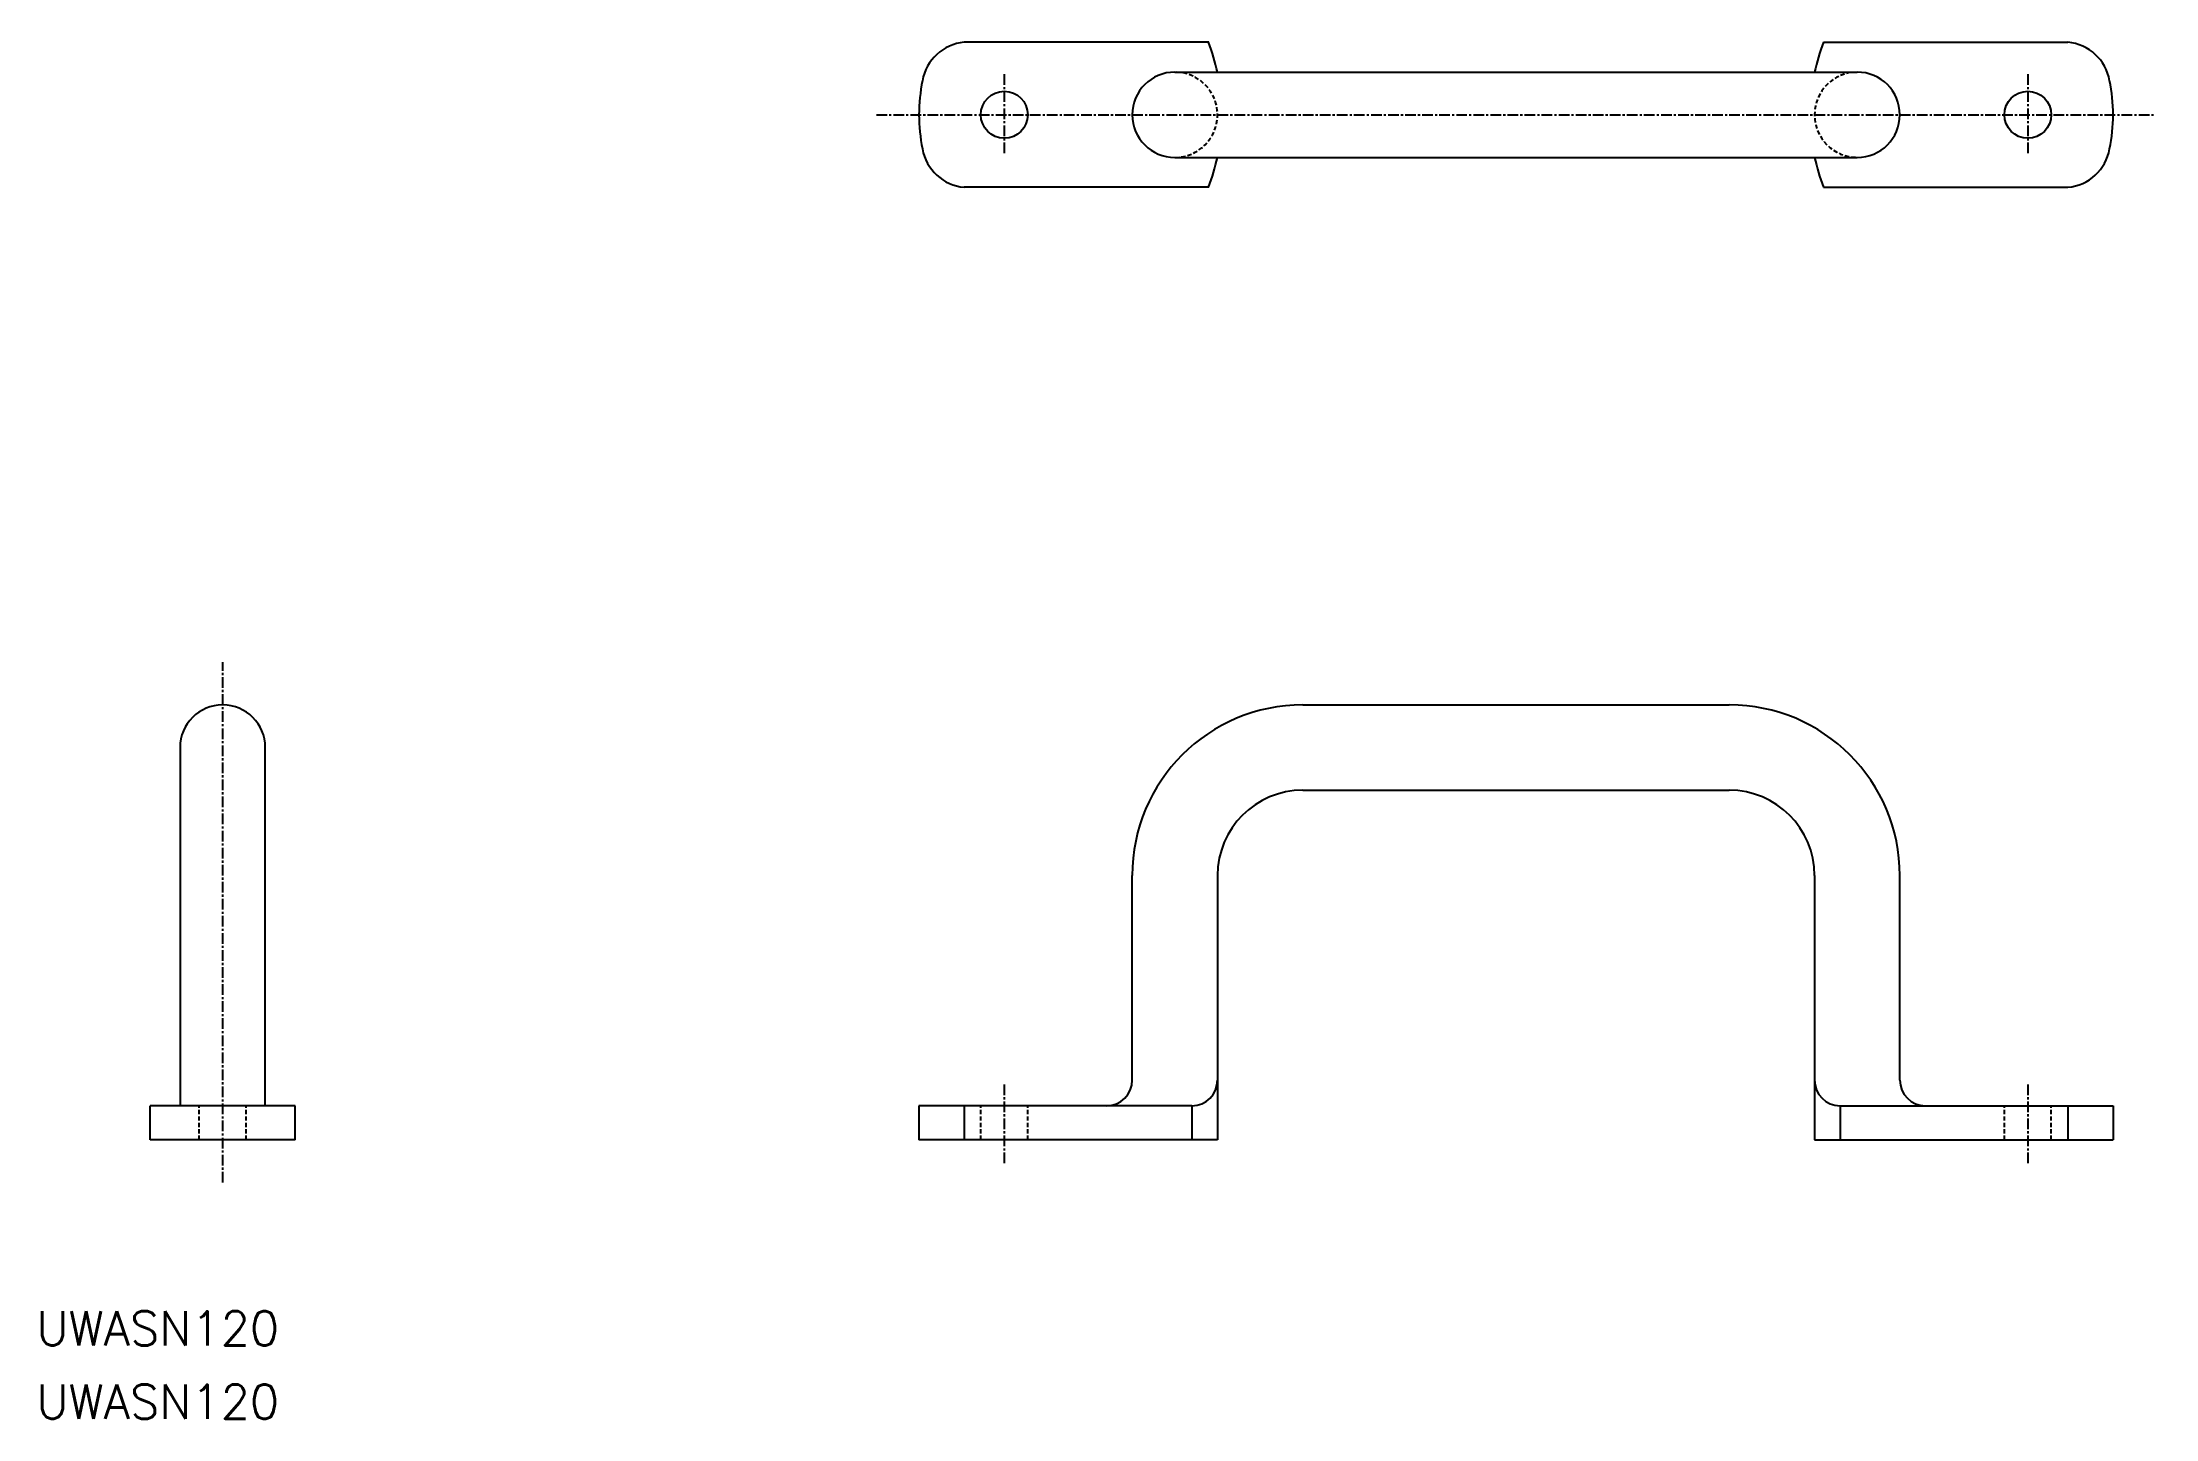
# Model space of a CAD drawing. Extents: x -21 to 227, y -33 to 129.
import ezdxf

# ---------------------------------------------------------------- set-up
doc = ezdxf.new("R2010")
doc.units = 0
doc.linetypes.add('CENTER', pattern=[2, 1.25, -0.25, 0.25, -0.25])
doc.linetypes.add('DASHED', pattern=[0.75, 0.5, -0.25])
doc.layers.get('0').update_dxf_attribs({"linetype": 'CONTINUOUS'})
doc.layers.add('CENTER', color=1, linetype='CENTER')
doc.styles.get("Standard").update_dxf_attribs({"font": 'txt.shx', "bigfont": 'bigfont.shx'})

msp = doc.modelspace()

# ---------------------------------------------------------------- linework, layer by layer
at = {"color": 7, "linetype": 'CONTINUOUS'}
for p, q in [((115.61, 128.7), (86.94, 128.7)), ((187.67, 128.7), (216.34, 128.7)), ((111.64, 125.2), (191.64, 125.2)), ((111.64, 115.2), (191.64, 115.2)), ((115.61, 111.7), (86.94, 111.7)), ((187.67, 111.7), (216.34, 111.7)), ((0, 51), (0, 51)), ((126.64, 51), (176.64, 51)), ((-5, 46), (-5, 4)), ((5, 4), (5, 46)), ((126.64, 41), (176.64, 41)), ((106.64, 7), (106.64, 31)), ((116.64, 31), (116.64, 0)), ((186.64, 31), (186.64, 0)), ((196.64, 7), (196.64, 31)), ((8.5, 4), (-8.5, 4)), ((-8.5, 0), (-8.5, 4)), ((8.5, 0), (8.5, 4)), ((81.64, 4), (81.64, 0)), ((113.64, 4), (81.64, 4)), ((86.94, 4), (86.94, 0)), ((113.64, 4), (113.64, 0)), ((189.64, 4), (221.64, 4)), ((189.64, 4), (189.64, 0)), ((216.34, 4), (216.34, 0)), ((221.64, 4), (221.64, 0)), ((8.5, 0), (-8.5, 0)), ((116.64, 0), (81.64, 0)), ((186.64, 0), (221.64, 0))]:
    msp.add_line(p, q, dxfattribs=at)
at = {"color": 3, "linetype": 'DASHED'}
for p, q in [((-2.75, 0), (-2.75, 4)), ((2.75, 0), (2.75, 4)), ((88.89, 0), (88.89, 4)), ((94.39, 0), (94.39, 4)), ((208.89, 0), (208.89, 4)), ((214.39, 0), (214.39, 4))]:
    msp.add_line(p, q, dxfattribs=at)
at = {"color": 7, "linetype": 'CONTINUOUS'}
for centre in [(91.64, 120.2), (211.64, 120.2)]:
    msp.add_circle(centre, 2.75, dxfattribs=at)
for centre, radius, start, end in [((87.43, 123.25), 5.47, 95.1317, 170.0069), ((90.82, 119.47), 26.44, 12.5109, 20.4249), ((212.46, 119.47), 26.44, 159.5751, 167.4891), ((215.85, 123.25), 5.47, 9.9931, 84.8683), ((101.64, 120.2), 20, 168.463, 191.537), ((111.64, 120.2), 5, 90, 270), ((191.64, 120.2), 5, 270, 90), ((201.64, 120.2), 20, 348.463, 11.537), ((87.43, 117.15), 5.47, 189.9931, 264.8683), ((90.82, 120.93), 26.44, 339.5751, 347.4891), ((212.46, 120.93), 26.44, 192.5109, 200.4249), ((215.85, 117.15), 5.47, 275.1317, 350.0069), ((0, 46), 5, 90, 180), ((0, 46), 5, 0, 90), ((126.64, 31), 20, 90, 180), ((176.64, 31), 20, 0, 90), ((126.64, 31), 10, 90, 180), ((176.64, 31), 10, 0, 90), ((103.64, 7), 3, 270, 0), ((113.64, 7), 3, 270, 0), ((189.64, 7), 3, 180, 270), ((199.64, 7), 3, 180, 270)]:
    msp.add_arc(centre, radius, start, end, dxfattribs=at)
at = {"color": 3, "linetype": 'DASHED'}
for centre, start, end in [((111.64, 120.2), 270, 90), ((191.64, 120.2), 90, 270)]:
    msp.add_arc(centre, 5, start, end, dxfattribs=at)
at = {"layer": 'CENTER', "color": 1, "linetype": 'CENTER'}
for p, q in [((91.64, 124.95), (91.64, 115.45)), ((211.64, 124.95), (211.64, 115.45)), ((76.64, 120.2), (226.64, 120.2)), ((0, -5), (0, 56)), ((91.64, 6.5), (91.64, -3)), ((211.64, 6.5), (211.64, -3))]:
    msp.add_line(p, q, dxfattribs=at)

# ---------------------------------------------------------------- texts
at = {"color": 7, "linetype": 'CONTINUOUS'}
for p in [(-21.84, -24.1), (-21.84, -32.7)]:
    msp.add_text('UWASN120', height=4, dxfattribs=at).set_placement(p)

doc.saveas('drawing.dxf')
